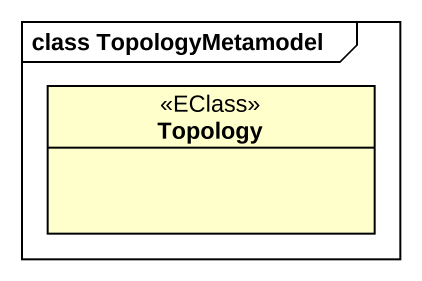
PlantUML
@startuml
mainframe class TopologyMetamodel
hide circle
hide empty members
class Topology <<EClass>>
@enduml
